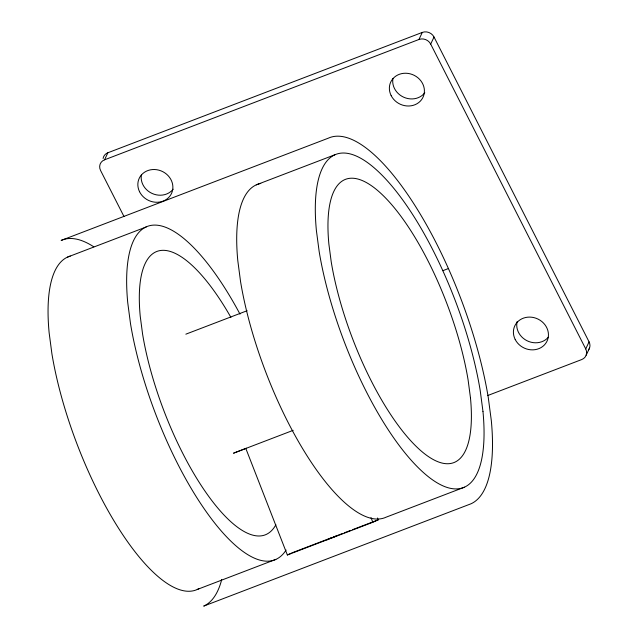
<?xml version="1.0" encoding="UTF-8"?>
<svg xmlns="http://www.w3.org/2000/svg" width="638" height="638" viewBox="0 0 638 638"><rect width="100%" height="100%" fill="white"/><g stroke="black" fill="none" stroke-linecap="round" stroke-linejoin="round"><path stroke-width="0.96" d="M123.995 216.529L100.557 170.45A8.924 8.023 25.3 0 1 104.544 159.819L107.878 152.761L422.284 32.418A8.924 8.023 25.3 0 1 434.023 37.028L589.065 341.856A8.924 8.023 25.3 0 1 588.491 349.959M104.544 159.819L418.951 39.476L422.284 32.418M487.791 395.504L581.744 359.545A8.924 8.023 25.3 0 0 585.724 348.914L430.69 44.094L434.023 37.028M585.724 348.914L589.065 341.856M586.163 355.183L589.504 348.125M233.46 453.227L246.364 448.259L245.821 448.458L287.355 554.98L291.861 552.963M326.823 539.876L332.231 537.451L292.762 552.556M332.43 537.73L336.936 535.705M287.355 554.98L372.823 522.267L378.23 519.842L377.513 517.992M67.636 257.05L146.238 226.969M256.277 184.845L334.878 154.763M185.849 334.176L247.121 310.722M442.836 270.687L448.41 268.55M233.827 453.052L293.209 430.323M333.036 537.14L337.039 535.609M337.837 535.306L342.431 533.543M344.265 532.842L350.693 530.385M352.527 529.684L378.23 519.842M197.23 589.48L275.831 559.39M464.472 487.185L385.87 517.274A178.425 59.175 69.1 0 1 304.677 451.999A178.425 59.175 69.1 0 1 240.558 281.597L237.783 260.535A178.425 59.175 69.1 0 1 260.767 183.449M371.021 517.633L372.823 522.267M286.095 550.052A178.425 59.175 69.1 0 1 203.849 508.287A178.425 59.175 69.1 0 1 130.511 323.713L127.736 302.659A178.425 59.175 69.1 0 1 240 314.135M93.802 246.826A196.265 65.092 69.1 0 0 61.152 240.43L328.403 138.143A196.265 65.092 69.1 0 1 417.723 209.942A196.265 65.092 69.1 0 1 488.253 397.386L491.308 420.546A196.265 65.092 69.1 0 1 470.956 503.805L203.713 606.1A196.265 65.092 69.1 0 0 221.721 579.511M198.912 588.627A178.425 59.175 69.1 0 1 117.344 526.318A178.425 59.175 69.1 0 1 51.909 353.803L49.134 332.741A178.425 59.175 69.1 0 1 70.276 256.085M275.887 524.755A151.661 50.298 69.1 0 1 206.114 492.735A151.661 50.298 69.1 0 1 142.593 334.137L140.232 316.233A151.661 50.298 69.1 0 1 230.9 317.373M424.796 92.749A17.84 16.046 25.3 0 1 403.734 97.223A17.84 16.046 25.3 0 1 392.952 78.466M418.951 39.476A8.924 8.023 25.3 0 1 430.69 44.094M173.145 189.191A17.84 16.046 25.3 0 1 151.988 193.402A17.84 16.046 25.3 0 1 141.469 174.533M548.305 337.255A17.84 16.046 25.3 0 1 526.916 340.684A17.84 16.046 25.3 0 1 517.163 321.496M103.093 158.479A8.924 8.023 25.3 0 1 107.878 152.761M482.974 411.494L480.199 390.44A178.425 59.175 69.1 0 0 380.208 173.384A178.425 59.175 69.1 0 0 316.384 230.454L319.159 251.508A178.425 59.175 69.1 0 0 419.15 468.563A178.425 59.175 69.1 0 0 482.974 411.494M470.477 397.921L468.117 380.017A151.661 50.298 69.1 0 0 383.127 195.523A151.661 50.298 69.1 0 0 328.873 244.027L331.234 261.931A151.661 50.298 69.1 0 0 416.223 446.425A151.661 50.298 69.1 0 0 470.477 397.921M391.166 95.636A17.84 16.046 25.3 0 0 421.463 99.807A17.84 16.046 25.3 0 0 408.033 73.41A17.84 16.046 25.3 0 0 391.166 95.636M139.539 191.703A17.84 16.046 25.3 0 0 169.804 196.249A17.84 16.046 25.3 0 0 156.741 169.716A17.84 16.046 25.3 0 0 139.539 191.703M515.201 339.496A17.84 16.046 25.3 0 0 545.498 343.667A17.84 16.046 25.3 0 0 532.068 317.269A17.84 16.046 25.3 0 0 515.201 339.496"/></g></svg>
